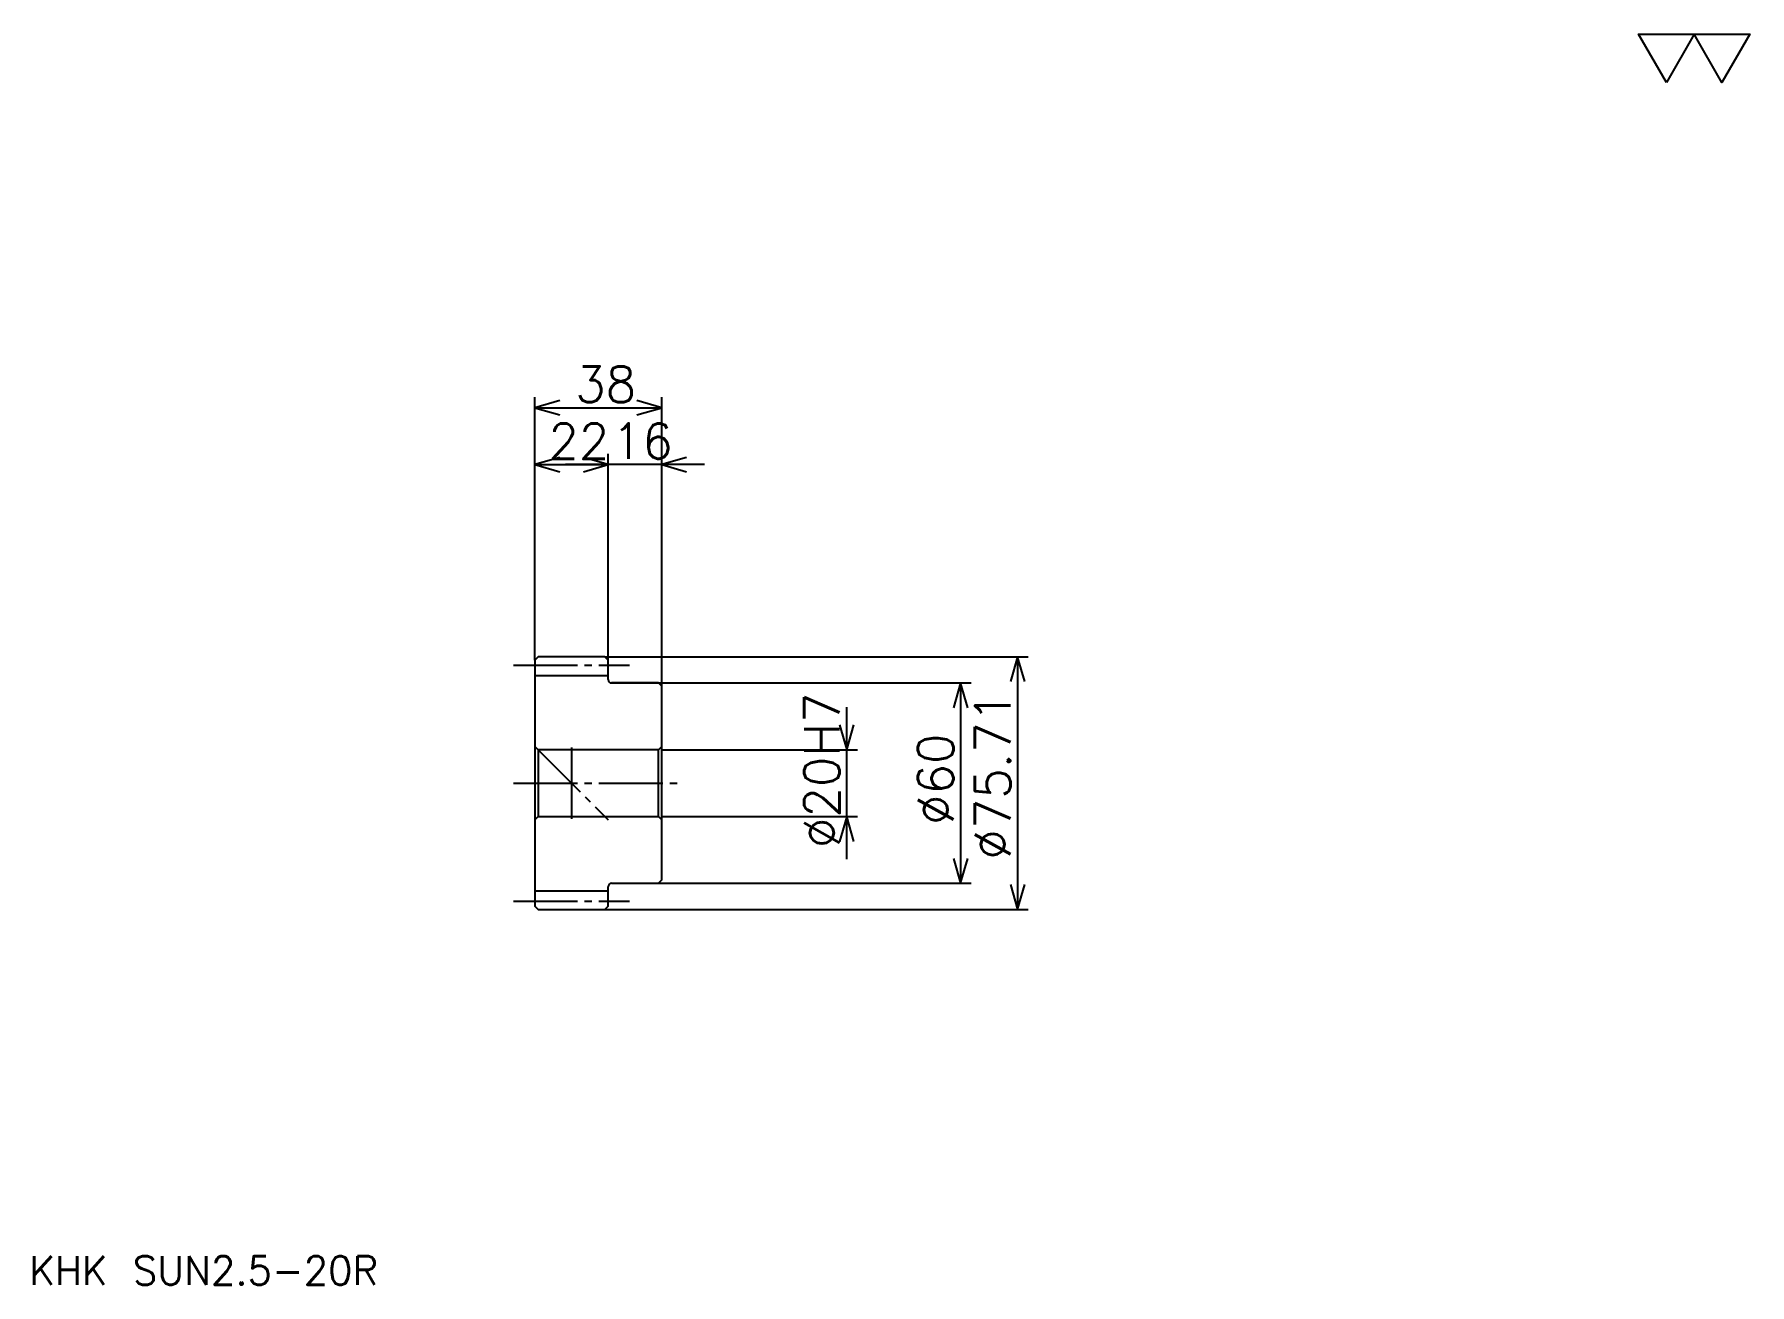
# Model space of a CAD drawing. Extents: x 23 to 536, y 23 to 398.
import ezdxf

# ---------------------------------------------------------------- set-up
doc = ezdxf.new("R2010")
doc.units = 0
doc.linetypes.add('DASHDOT', pattern=[25.565218, 19.173913, -2.130435, 2.130435, -2.130435])
doc.layers.get('0').update_dxf_attribs({"linetype": 'CONTINUOUS'})
doc.layers.add('DASHDOT', color=6, linetype='DASHDOT')
doc.styles.add('KANJI', font='TXT', dxfattribs={"bigfont": 'BIGFONT'})

msp = doc.modelspace()

# ---------------------------------------------------------------- linework, layer by layer
at = {"color": 5}
for p, q in [((172.565216, 211.485779), (172.565216, 289.246643)), ((210.565216, 211.485779), (210.565216, 289.246643)), ((172.565216, 286.050995), (210.565216, 286.050995)), ((194.565216, 211.485779), (194.565216, 272.203156)), ((172.565216, 269.007507), (194.565216, 269.007507)), ((223.347824, 269.007507), (181.782608, 269.007507)), ((172.565216, 210.485779), (172.565216, 211.485779)), ((193.565216, 211.485779), (210.565216, 211.485779)), ((194.565216, 210.485779), (194.565216, 211.485779)), ((210.565216, 211.485779), (320.282593, 211.485779)), ((210.565216, 202.630432), (210.565216, 211.485779)), ((317.086945, 211.485779), (317.086945, 135.775085)), ((195.565216, 203.630432), (210.565216, 203.630432)), ((210.565216, 203.630432), (303.239136, 203.630432)), ((300.043488, 203.630432), (300.043488, 143.630432)), ((265.956512, 150.847824), (265.956512, 196.41304)), ((210.565216, 183.630432), (269.152161, 183.630432)), ((210.565216, 163.630432), (269.152161, 163.630432)), ((195.565216, 143.630432), (210.565216, 143.630432)), ((210.565216, 143.630432), (303.239136, 143.630432)), ((193.565216, 135.775085), (210.565216, 135.775085)), ((210.565216, 135.775085), (320.282593, 135.775085))]:
    msp.add_line(p, q, dxfattribs=at)
at = {"color": 4}
for p, q in [((172.565216, 205.860779), (194.565216, 205.860779)), ((173.565216, 183.630432), (173.565216, 163.630432)), ((209.565216, 183.630432), (210.565216, 184.630432)), ((209.565216, 163.630432), (210.565216, 162.630432)), ((172.565216, 141.400085), (194.565216, 141.400085))]:
    msp.add_line(p, q, dxfattribs=at)
at = {"color": 7}
msp.add_line((183.565216, 184.282608), (183.565216, 162.978256), dxfattribs=at)
msp.add_lwpolyline([(511.304352, 383.478271), (502.995667, 397.880005), (536.230469, 397.880005), (527.921753, 383.478271), (519.613037, 397.880005), (511.304352, 383.478271)], dxfattribs=at)
at = {"color": 5}
for points in [[(180.021744, 288.181427), (172.565216, 286.050995), (180.021744, 283.920563)], [(203.108688, 283.920563), (210.565216, 286.050995), (203.108688, 288.181427)], [(180.021744, 271.137939), (172.565216, 269.007507), (180.021744, 266.877075)], [(187.108688, 266.877075), (194.565216, 269.007507), (187.108688, 271.137939)], [(187.108688, 266.877075), (194.565216, 269.007507), (187.108688, 271.137939)], [(218.021729, 271.137939), (210.565216, 269.007507), (218.021729, 266.877075)], [(319.217377, 204.029251), (317.086945, 211.485779), (314.956512, 204.029251)], [(302.17392, 196.173904), (300.043488, 203.630432), (297.913055, 196.173904)], [(263.82608, 191.08696), (265.956512, 183.630432), (268.086945, 191.08696)], [(268.086945, 156.173904), (265.956512, 163.630432), (263.82608, 156.173904)], [(297.913055, 151.08696), (300.043488, 143.630432), (302.17392, 151.08696)], [(314.956512, 143.231613), (317.086945, 135.775085), (319.217377, 143.231613)]]:
    msp.add_lwpolyline(points, dxfattribs=at)
at = {"color": 4}
for points in [[(194.565216, 204.630432), (194.565216, 210.485779), (193.565216, 211.485779), (173.565216, 211.485779), (172.565216, 210.485779), (172.565216, 162.630432)], [(195.565216, 143.630432), (209.565216, 143.630432), (210.565216, 144.630432), (210.565216, 202.630432), (209.565216, 203.630432), (195.565216, 203.630432)], [(172.565216, 162.630432), (173.565216, 163.630432), (209.565216, 163.630432), (209.565216, 183.630432), (173.565216, 183.630432), (172.565216, 184.630432)], [(172.565216, 162.630432), (172.565216, 136.775085), (173.565216, 135.775085), (193.565216, 135.775085), (194.565216, 136.775085), (194.565216, 142.630432)]]:
    msp.add_lwpolyline(points, dxfattribs=at)
for centre, start, end in [((195.565216, 204.630432), 180, 270), ((195.565216, 142.630432), 90, 180)]:
    msp.add_arc(centre, 1, start, end, dxfattribs=at)
at = {"layer": 'DASHDOT', "color": 7}
for p, q in [((166.173904, 208.985779), (200.956512, 208.985779)), ((172.565216, 184.630432), (194.565216, 162.630432)), ((166.173904, 173.630432), (216.956512, 173.630432)), ((166.173904, 138.275085), (200.956512, 138.275085))]:
    msp.add_line(p, q, dxfattribs=at)

# ---------------------------------------------------------------- texts
at = {"color": 7, "style": 'KANJI'}
for s, height, p in [('38', 10.652174, (184.641296, 287.755341)), ('22', 10.652174, (176.641296, 270.711853)), ('16', 10.652174, (195.641296, 270.711853)), ('KHK SUN2.5-20R', 8.521739, (21.304348, 23.434782))]:
    msp.add_text(s, height=height, dxfattribs=at).set_placement(p)
for s, p in [('%%c20H7', (263.82608, 154.190216)), ('%%c75.71', (314.956512, 150.728256)), ('%%c60', (297.913055, 161.114136))]:
    msp.add_text(s, height=10.652174, rotation=90, dxfattribs=at).set_placement(p)

doc.saveas('drawing.dxf')
